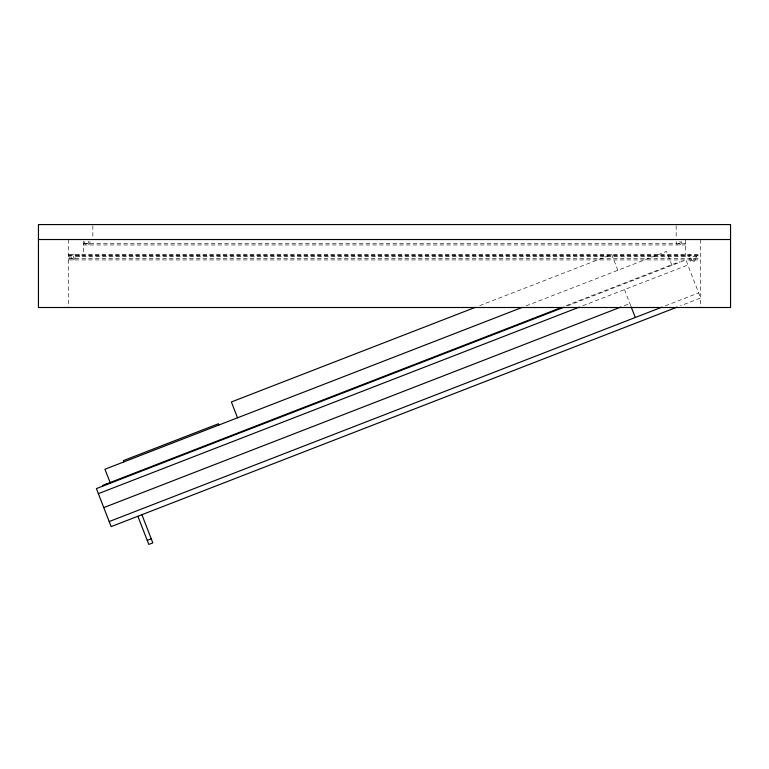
<?xml version="1.0" encoding="UTF-8"?>
<svg xmlns="http://www.w3.org/2000/svg" width="769" height="769" viewBox="0 0 769 769"><rect width="100%" height="100%" fill="white"/><g stroke="black" fill="none" stroke-linecap="round" stroke-linejoin="round"><path stroke-width="0.58" stroke-dasharray="3.85 2.88" d="M70.71 255.154L70.556 255.279A2.72 2.72 0 0 0 71.123 259.557A2.72 2.72 0 0 0 75.102 257.903A2.72 2.72 0 0 0 72.478 254.481M479.693 305.649L611.691 254.452L617.834 270.294M526.111 305.879L666.531 251.405L671.943 265.353M566.176 305.639L679.296 261.758L679.546 262.392M567.541 305.831L685.881 259.941L700.636 297.978L680.498 305.783M582.71 305.802L687.851 265.017M624.274 305.716L629.878 303.544M665.31 305.851L698.665 292.902M83.321 243.6L685.679 243.6M83.321 244.965L685.679 244.965M68.364 254.481L700.636 254.481M68.364 255.154L700.636 255.154M68.364 255.837L700.636 255.837M68.364 258.557L700.636 258.557M68.364 259.922L700.636 259.922M675.49 263.238L675.74 263.863M624.466 289.605L630.705 305.697M700.636 239.524L700.636 307.504M689.755 254.472L689.755 256.51L75.16 256.5L75.16 254.472M685.679 239.524L685.679 256.5M676.162 225.711L676.162 238.371M92.838 225.711L92.838 238.371M83.321 241.283L83.321 254.481M79.245 254.472L79.245 256.51M68.364 239.524L68.364 307.504M681.488 241.533A2.72 2.72 0 0 1 678.864 244.965A2.72 2.72 0 0 1 676.23 241.533M679.825 241.283A1.355 1.355 0 0 1 679.825 243.206A1.355 1.355 0 0 1 677.902 243.206A1.355 1.355 0 0 1 677.902 241.283M89.915 241.533A2.72 2.72 0 0 1 87.291 244.965A2.72 2.72 0 0 1 84.667 241.533M88.252 241.283A1.355 1.355 0 0 1 88.252 243.206A1.355 1.355 0 0 1 86.33 243.206A1.355 1.355 0 0 1 86.33 241.283M696.589 256.5L692.513 256.5A2.72 2.72 0 0 0 689.889 259.922A2.72 2.72 0 0 0 693.869 261.575A2.72 2.72 0 0 0 694.436 257.298L696.589 257.182L696.589 256.5M71.796 258.374A1.355 1.355 0 0 0 73.843 257.202A1.355 1.355 0 0 0 71.796 256.019A1.355 1.355 0 0 0 71.796 258.374M691.831 260.403A1.355 1.355 0 0 0 693.869 259.22A1.355 1.355 0 0 0 691.831 258.048A1.355 1.355 0 0 0 691.831 260.403"/><path stroke-width="1.15" d="M475.223 307.379L231.373 401.966L237.525 417.807M522.218 307.389L104.94 469.234L110.352 483.182M561.697 307.379L102.488 485.489L102.738 486.123M563.965 307.235L96.404 488.594L111.149 526.621L677.143 307.091M98.365 493.66L579.355 307.1M103.777 507.607L620.919 307.023M109.188 521.555L661.974 307.139M147.235 540.405L151.262 538.848M38.45 239.524L730.55 239.524M631.128 306.764L635.281 317.491M218.954 425.017L218.463 423.748L123.386 460.621L123.876 461.89M141.89 514.701L152.82 542.876L148.802 544.433L137.872 516.259M106.295 484.018L106.545 484.653M730.55 224.567L38.45 224.567L38.45 307.504L730.55 307.504L730.55 224.567"/></g></svg>
